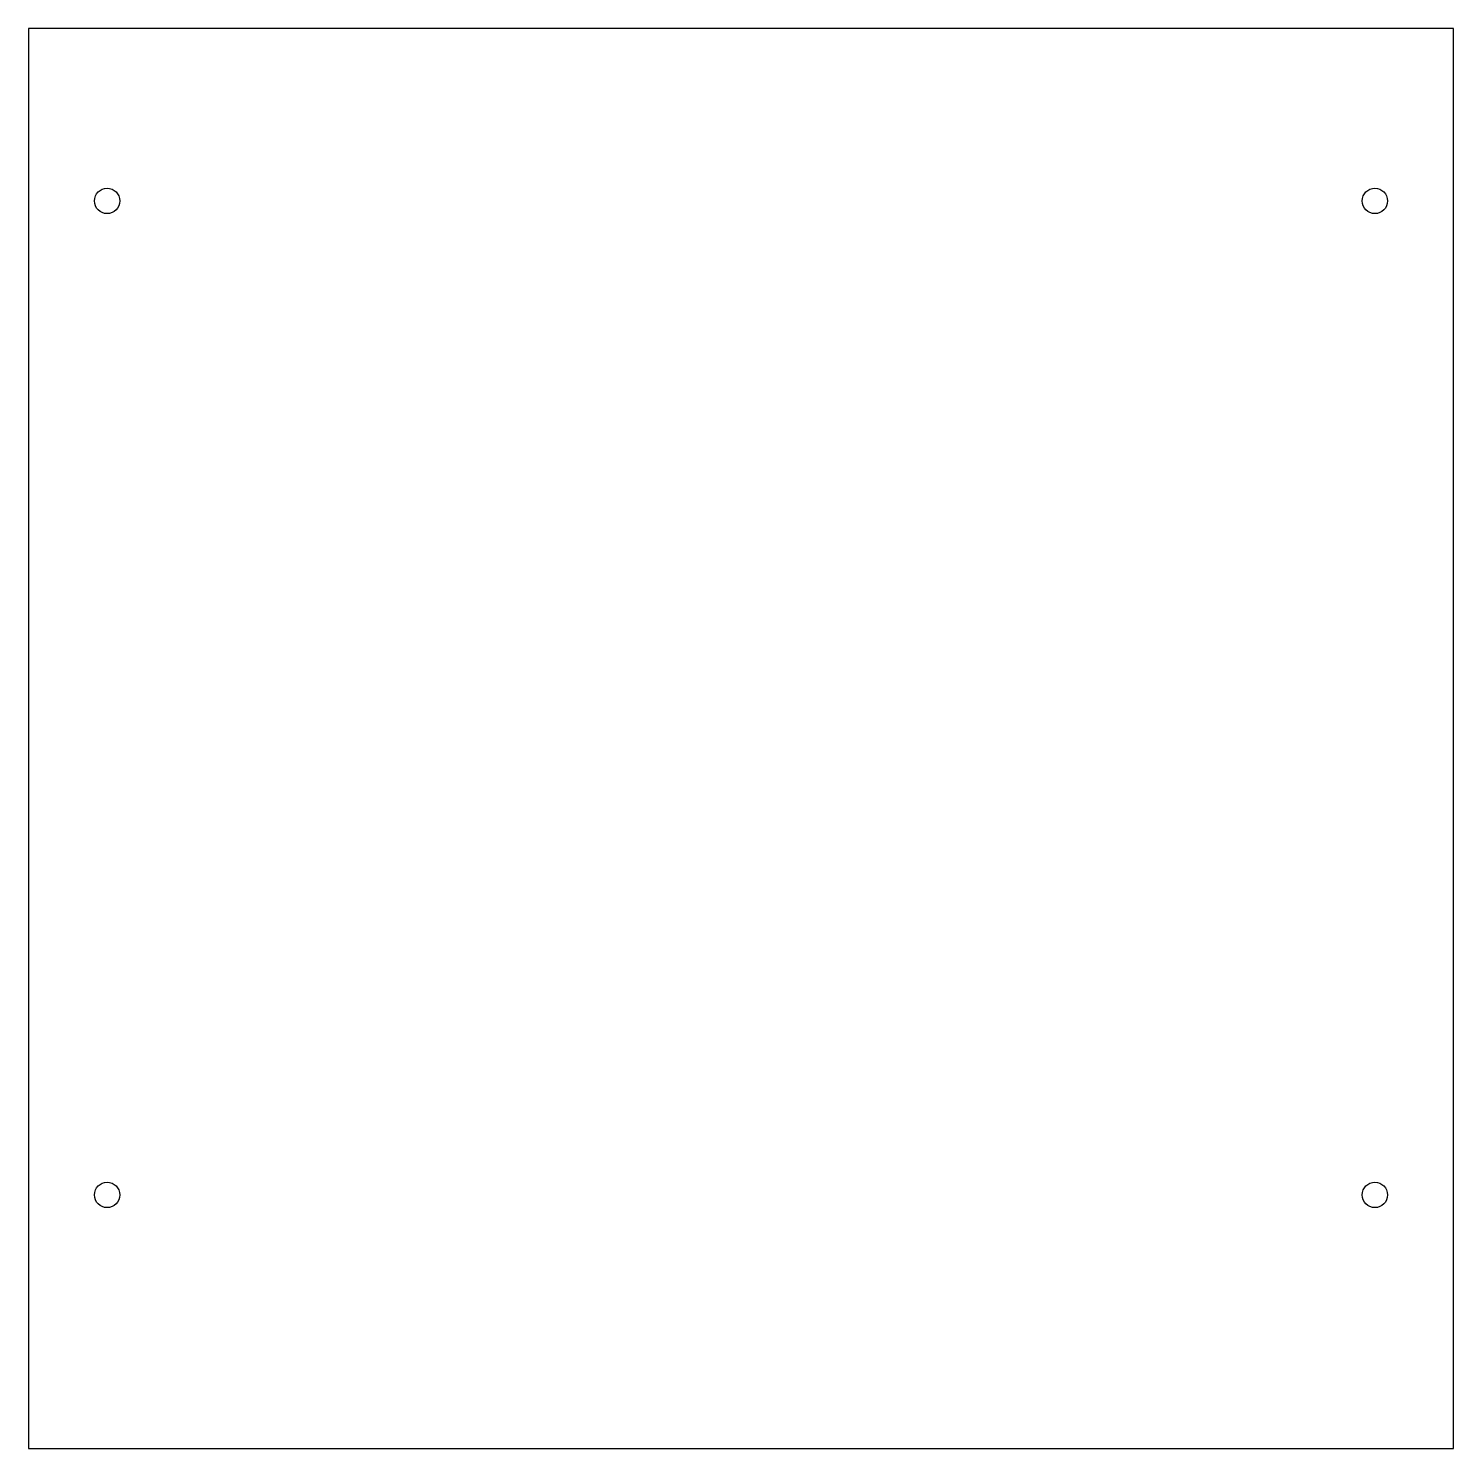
# Model space of a CAD drawing. Extents: x 0 to 562, y 0 to 560.
import ezdxf

# ---------------------------------------------------------------- set-up
doc = ezdxf.new("R2010")
doc.units = 0
doc.layers.add('CONTOUR', color=7, linetype='CONTINUOUS')
doc.layers.add('DRILL_V_D10_Z12', color=7, linetype='CONTINUOUS')

msp = doc.modelspace()

# ---------------------------------------------------------------- linework, layer by layer
at = {"layer": 'CONTOUR'}
msp.add_lwpolyline([(0, 0), (562, 0), (562, 560), (0, 560)], close=True, dxfattribs=at)
at = {"layer": 'DRILL_V_D10_Z12'}
for centre in [(31, 492), (531, 492), (31, 100), (531, 100)]:
    msp.add_circle(centre, 5, dxfattribs=at)

doc.saveas('drawing.dxf')
